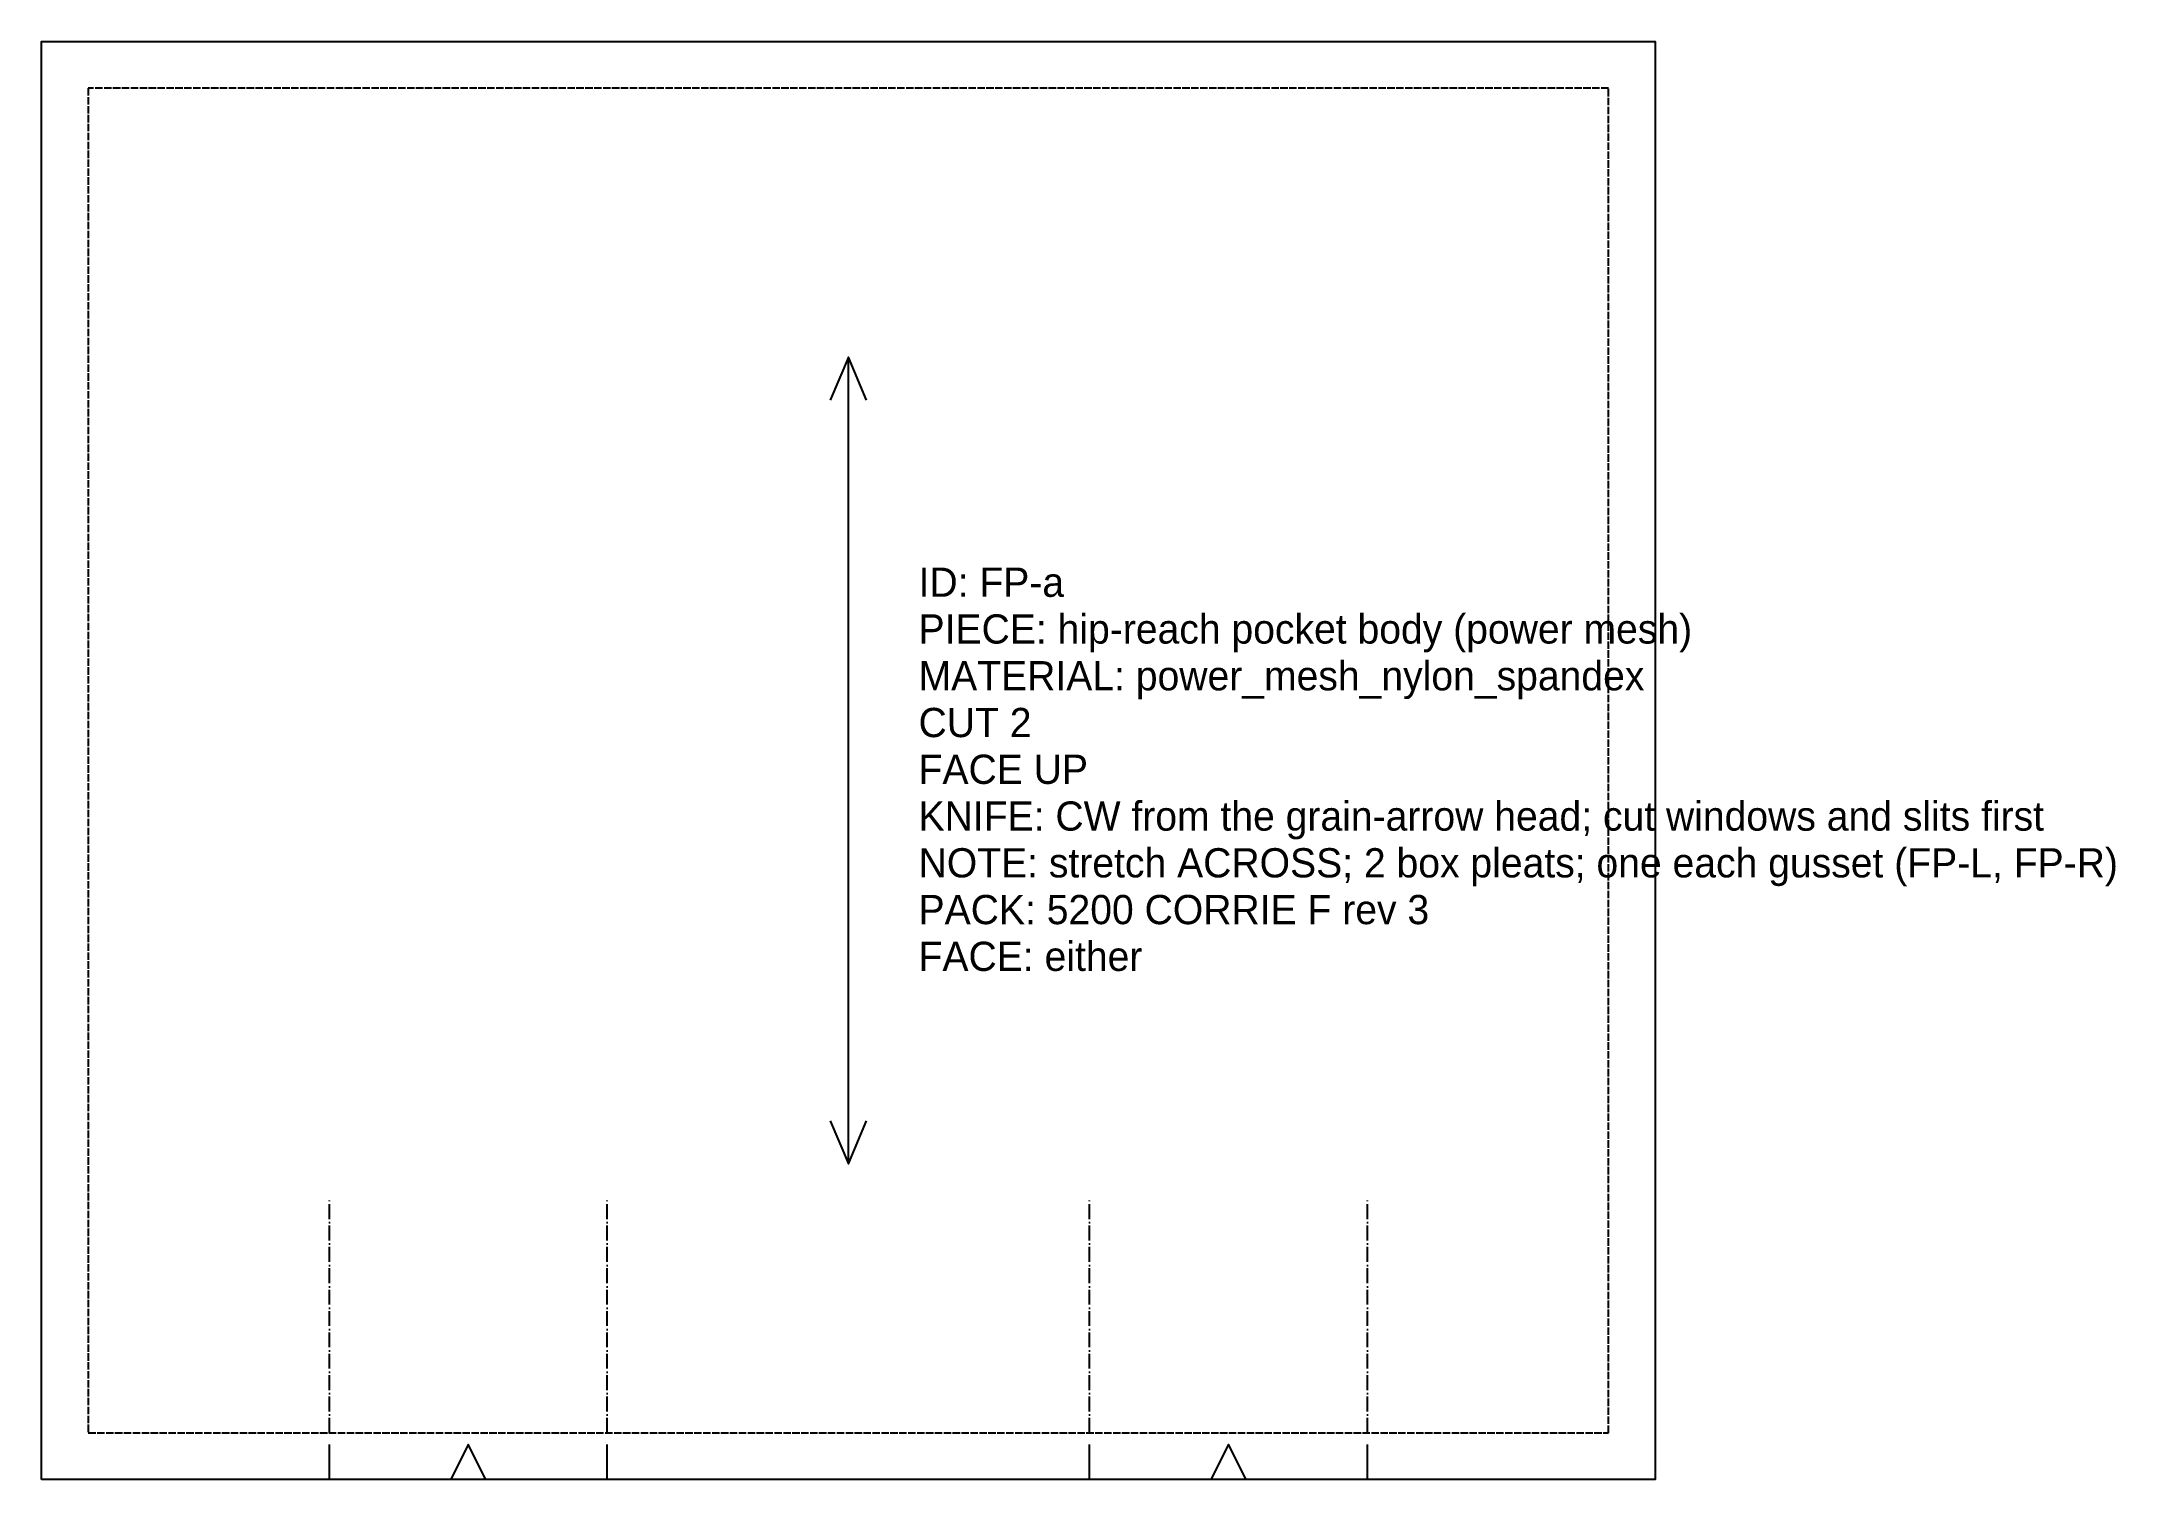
# Model space of a CAD drawing. Header units: millimetres. Extents: x 0 to 355, y 0 to 246.
import ezdxf

# ---------------------------------------------------------------- set-up
doc = ezdxf.new("R2010")
doc.units = ezdxf.units.MM
doc.linetypes.add('DASHDOT', pattern=[3.556, 2.54, -0.508, 0, -0.508])
doc.linetypes.add('DASHED', pattern=[1.524, 1.27, -0.254])
for name, color, linetype in [('CUT', 7, 'Continuous'), ('GRAIN', 5, 'Continuous'), ('INTERNAL', 6, 'Continuous'), ('NOTCH', 1, 'Continuous'), ('SEW', 3, 'Continuous'), ('TEXT', 2, 'Continuous')]:
    doc.layers.add(name, color=color, linetype=linetype)

# ---------------------------------------------------------------- blocks, each defined once
blk = doc.blocks.new('FP-a_0')
at = {"layer": 'CUT'}
blk.add_lwpolyline([(-8, -8), (-8, 238), (268, 238), (268, -8)], close=True, dxfattribs=at)
at = {"layer": 'GRAIN'}
for points in [[(133.12, 176.63), (130, 184), (126.88, 176.63)], [(130, 46), (130, 184)], [(126.88, 53.37), (130, 46), (133.12, 53.37)]]:
    blk.add_lwpolyline(points, dxfattribs=at)
at = {"layer": 'INTERNAL', "linetype": 'DASHDOT'}
for points in [[(41.25, 0), (41.25, 40)], [(88.75, 0), (88.75, 40)], [(171.25, 0), (171.25, 40)], [(218.75, 0), (218.75, 40)]]:
    blk.add_lwpolyline(points, dxfattribs=at)
at = {"layer": 'NOTCH'}
for points in [[(41.25, -8), (41.25, -2)], [(68, -8), (65, -2), (62, -8)], [(88.75, -8), (88.75, -2)], [(171.25, -8), (171.25, -2)], [(198, -8), (195, -2), (192, -8)], [(218.75, -8), (218.75, -2)]]:
    blk.add_lwpolyline(points, dxfattribs=at)
at = {"layer": 'SEW', "linetype": 'DASHED'}
blk.add_lwpolyline([(0, 0), (260, 0), (260, 230), (0, 230)], close=True, dxfattribs=at)
at = {"layer": 'TEXT'}
for s, p in [('ID: FP-a', (142, 143)), ('PIECE: hip-reach pocket body (power mesh)', (142, 135)), ('MATERIAL: power_mesh_nylon_spandex', (142, 127)), ('CUT 2', (142, 119)), ('FACE UP', (142, 111)), ('KNIFE: CW from the grain-arrow head; cut windows and slits first', (142, 103)), ('NOTE: stretch ACROSS; 2 box pleats; one each gusset (FP-L, FP-R)', (142, 95)), ('PACK: 5200 CORRIE F rev 3', (142, 87)), ('FACE: either', (142, 79))]:
    blk.add_text(s, height=5, dxfattribs=at).set_placement(p)

msp = doc.modelspace()

# ---------------------------------------------------------------- block references
at = {"layer": 'CUT'}
msp.add_blockref('FP-a_0', (8, 8), dxfattribs=at)

doc.saveas('drawing.dxf')
